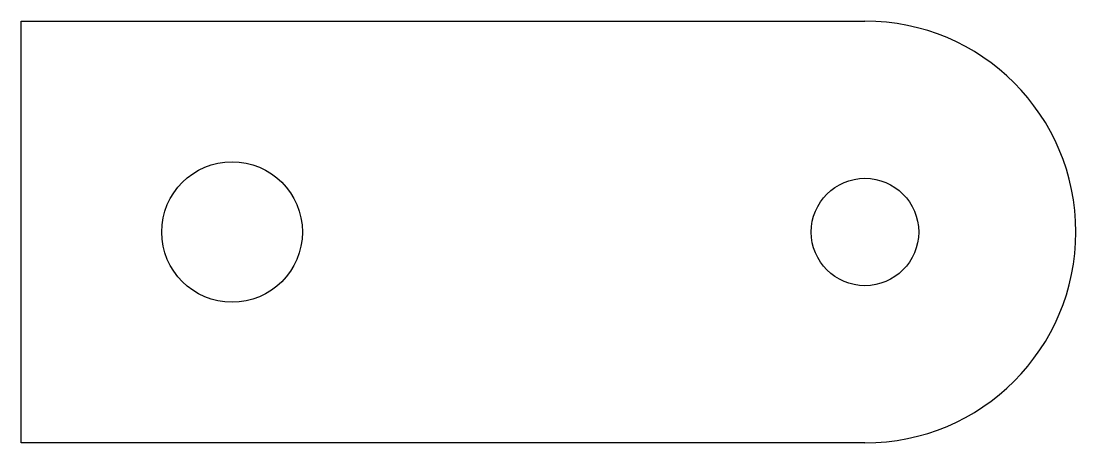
# Model space of a CAD drawing. Header units: inches. Extents: x 2 to 3.88, y 2 to 2.75.
import ezdxf

# ---------------------------------------------------------------- set-up
doc = ezdxf.new("R2010")
doc.units = ezdxf.units.IN
doc.header["$MEASUREMENT"] = 0
doc.layers.get('0').update_dxf_attribs({"linetype": 'CONTINUOUS'})

msp = doc.modelspace()

# ---------------------------------------------------------------- linework, layer by layer
for p, q in [((2, 2, 0.0625), (2, 2.75, 0.0625)), ((2, 2.75, 0.0625), (3.5, 2.75, 0.0625)), ((3.5, 2, 0.0625), (2, 2, 0.0625))]:
    msp.add_line(p, q)
for centre, radius in [((2.375, 2.375), 0.125), ((3.5, 2.375), 0.0955)]:
    msp.add_circle(centre, radius)
msp.add_arc((3.5, 2.375), 0.375, 270, 450)

doc.saveas('drawing.dxf')
